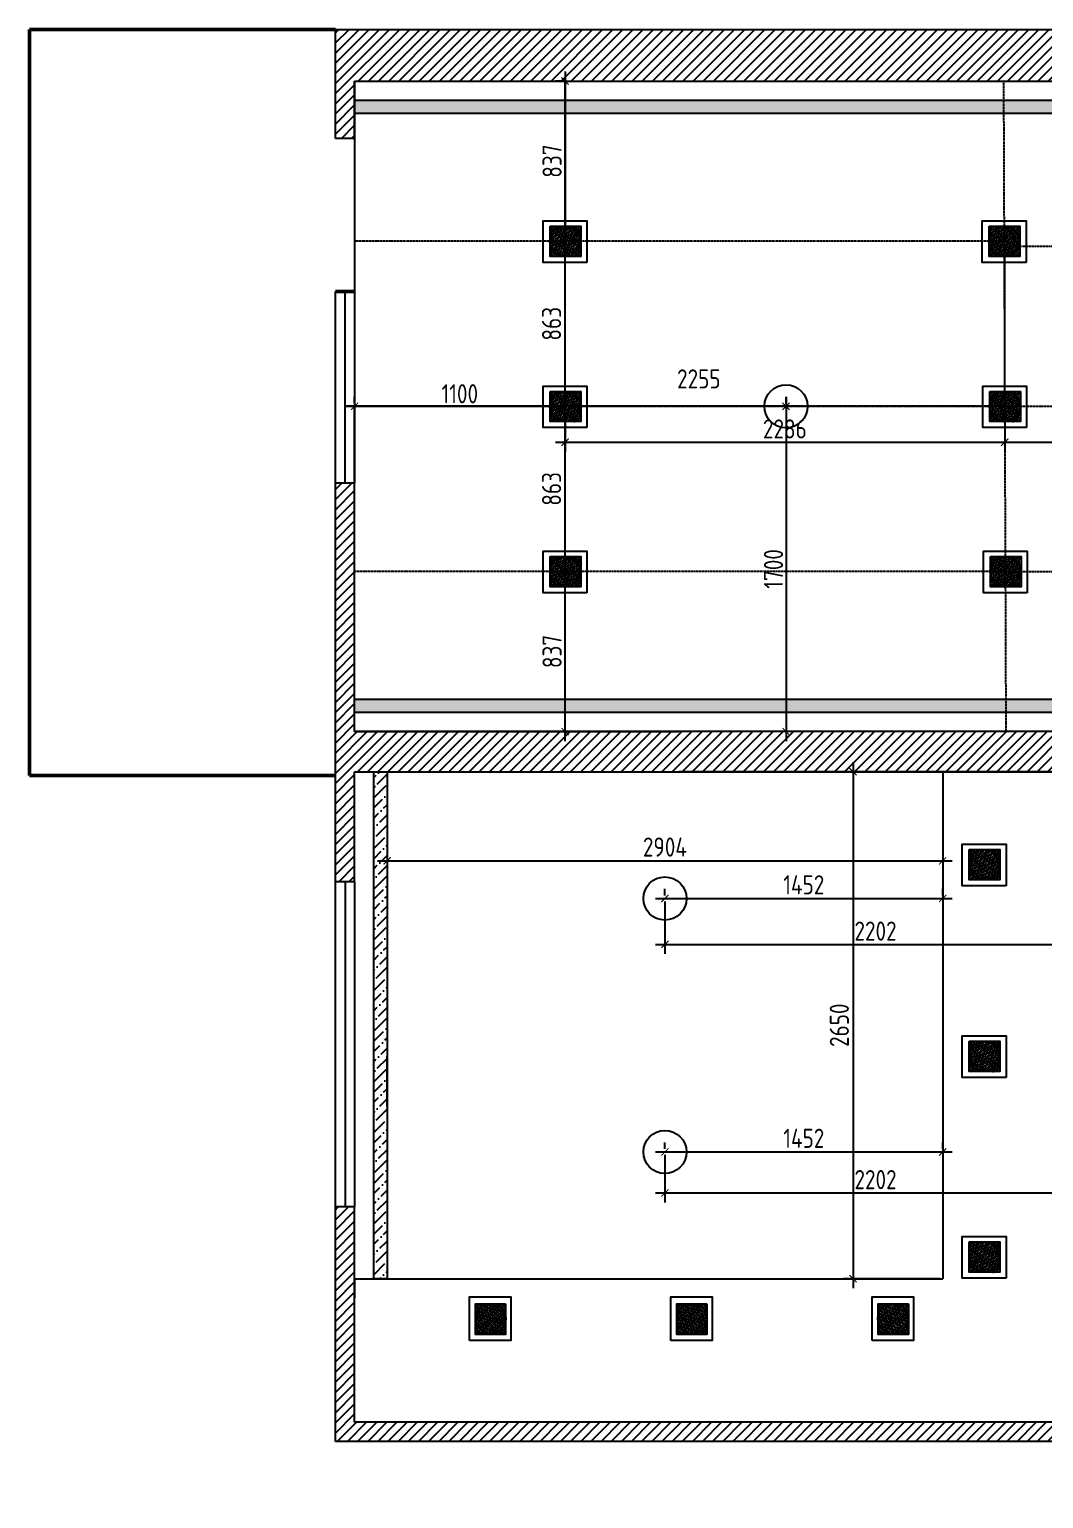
# Model space of a CAD drawing. Header units: millimetres. Extents: x 441 to 644120, y 150 to 66737.
# Drawn here: x 606617 to 611918, y 59058 to 66737 of the extents above; entities that cross this region are included whole.
import ezdxf

# ---------------------------------------------------------------- set-up
doc = ezdxf.new("R2010")
doc.units = ezdxf.units.MM
doc.header["$MEASUREMENT"] = 0
doc.header["$PDMODE"] = 35
doc.linetypes.add('DASHED2', pattern=[9.525, 6.35, -3.175])
for name, color, linetype in [('detail', 253, 'Continuous'), ('hatch', 253, 'Continuous'), ('windows', 170, 'Continuous')]:
    doc.layers.add(name, color=color, linetype=linetype)
doc.layers.add('walls', color=30, linetype='Continuous', lineweight=50)
doc.layers.add('Потолки', color=8, linetype='Continuous', lineweight=5)
doc.styles.add('GOST 2.304', font='CS_Gost2304.shx')
doc.dimstyles.new('SPDS', dxfattribs={"dimscale": 100, "dimtxt": 2.5, "dimasz": 2.5, "dimexe": 1.25, "dimexo": 0.625, "dimtad": 1, "dimdec": 0, "dimrnd": 0.001, "dimtxsty": 'GOST 2.304', "dimblk": 'ARCHTICK', "dimcen": 2.5, "dimdle": 2, "dimadec": 0, "dimazin": 2, "dimtfac": 0.75, "dimtdec": 0, "dimtmove": 1, "dimatfit": 3, "dimfxl": 1, "dimtolj": 1, "dimarcsym": 1})
pattern_1 = [(45, (-560557.96, -50632.244), (19.8873782, 72.9203868), [93.75, -18.75, 0, -18.75])]

# ---------------------------------------------------------------- blocks, each defined once
blk = doc.blocks.new('_ArchTick')
at = {"color": 0, "linetype": 'ByBlock', "const_width": 0.15}
blk.add_lwpolyline([(-0.5, -0.5), (0.5, 0.5)], dxfattribs=at)
blk = doc.blocks.new('*D471')
at = {"layer": 'Defpoints', "color": 0, "transparency": 16777216}
for p in [(587907.4, 48662.2), (587907.4, 48662.2), (590162.5, 48662.2)]:
    blk.add_point(p, dxfattribs=at)
at = {"layer": 'detail', "color": 0, "lineweight": -2, "transparency": 16777216}
for p, q in [((587907.4, 48677.9), (587907.4, 48712.2)), ((590162.5, 48677.9), (590162.5, 48712.2)), ((590212.5, 48662.2), (587857.4, 48662.2))]:
    blk.add_line(p, q, dxfattribs=at)
at = {"layer": 'detail', "color": 0, "lineweight": -2, "transparency": 16777216, "xscale": 37.50000000000001, "yscale": 37.50000000000001, "zscale": 37.50000000000001, "rotation": 180}
blk.add_blockref('_ArchTick', (587907.4, 48662.2), dxfattribs=at)
at = {"layer": 'detail', "color": 0, "lineweight": -2, "transparency": 16777216, "xscale": 37.50000000000001, "yscale": 37.50000000000001, "zscale": 37.50000000000001}
blk.add_blockref('_ArchTick', (590162.5, 48662.2), dxfattribs=at)
at = {"layer": 'detail', "color": 0, "transparency": 16777216, "insert": (589706.6, 48805.4), "char_height": 100, "attachment_point": 5, "style": 'GOST 2.304'}
blk.add_mtext('\\A1;2255', dxfattribs=at)
blk = doc.blocks.new('*D473')
at = {"layer": 'Defpoints', "color": 0, "transparency": 16777216}
for p in [(590162.5, 48662.2), (590162.5, 46962.2), (590166.4, 46962.2)]:
    blk.add_point(p, dxfattribs=at)
at = {"layer": 'detail', "color": 0, "lineweight": -2, "transparency": 16777216}
for p, q in [((590162.5, 48712.2), (590162.5, 46912.2)), ((590146.9, 48662.2), (590112.5, 48662.2)), ((590150.8, 46962.2), (590112.5, 46962.2))]:
    blk.add_line(p, q, dxfattribs=at)
at = {"layer": 'detail', "color": 0, "lineweight": -2, "transparency": 16777216, "xscale": 37.50000000000001, "yscale": 37.50000000000001, "zscale": 37.50000000000001}
for p, rotation in [((590162.5, 48662.2), 90), ((590162.5, 46962.2), 270)]:
    blk.add_blockref('_ArchTick', p, dxfattribs=dict(at, rotation=rotation))
at = {"layer": 'detail', "color": 0, "transparency": 16777216, "insert": (590096.9, 47812.2), "char_height": 100, "attachment_point": 5, "rotation": 90, "style": 'GOST 2.304'}
blk.add_mtext('\\A1;1700', dxfattribs=at)
blk = doc.blocks.new('*D474')
at = {"layer": 'Defpoints', "color": 0, "transparency": 16777216}
for p in [(587907.4, 48662.2), (589007.5, 48662.2), (589007.5, 48661.9)]:
    blk.add_point(p, dxfattribs=at)
at = {"layer": 'detail', "color": 0, "lineweight": -2, "transparency": 16777216}
for p, q in [((587907.4, 48677.9), (587907.4, 48712.2)), ((589007.5, 48677.5), (589007.5, 48712.2)), ((587857.4, 48662.2), (589057.5, 48662.2))]:
    blk.add_line(p, q, dxfattribs=at)
at = {"layer": 'detail', "color": 0, "lineweight": -2, "transparency": 16777216, "xscale": 37.50000000000001, "yscale": 37.50000000000001, "zscale": 37.50000000000001, "rotation": 180}
blk.add_blockref('_ArchTick', (587907.4, 48662.2), dxfattribs=at)
at = {"layer": 'detail', "color": 0, "lineweight": -2, "transparency": 16777216, "xscale": 37.50000000000001, "yscale": 37.50000000000001, "zscale": 37.50000000000001}
blk.add_blockref('_ArchTick', (589007.5, 48662.2), dxfattribs=at)
at = {"layer": 'detail', "color": 0, "transparency": 16777216, "insert": (588457.4, 48727.9), "char_height": 100, "attachment_point": 5, "style": 'GOST 2.304'}
blk.add_mtext('\\A1;1100', dxfattribs=at)
blk = doc.blocks.new('*D476')
at = {"layer": 'Defpoints', "color": 0, "transparency": 16777216}
for p in [(591305.5, 48662.2), (593591.5, 48661.9), (593591.4, 48474.4)]:
    blk.add_point(p, dxfattribs=at)
at = {"layer": 'detail', "color": 0, "lineweight": -2, "transparency": 16777216}
for p, q in [((591305.5, 48646.6), (591305.5, 48424.7)), ((593591.5, 48646.3), (593591.4, 48424.4)), ((591255.5, 48474.8), (593641.4, 48474.4))]:
    blk.add_line(p, q, dxfattribs=at)
at = {"layer": 'detail', "color": 0, "lineweight": -2, "transparency": 16777216, "xscale": 37.50000000000001, "yscale": 37.50000000000001, "zscale": 37.50000000000001}
for p, rotation in [((591305.5, 48474.7), 179.9913743985335), ((593591.4, 48474.4), 359.9913743985336)]:
    blk.add_blockref('_ArchTick', p, dxfattribs=dict(at, rotation=rotation))
at = {"layer": 'detail', "color": 0, "transparency": 16777216, "insert": (592448.5, 48544.1), "char_height": 100, "attachment_point": 5, "rotation": 359.99137, "style": 'GOST 2.304'}
blk.add_mtext('\\A1;2286', dxfattribs=at)
blk = doc.blocks.new('*D477')
at = {"layer": 'Defpoints', "color": 0, "transparency": 16777216}
for p in [(589007.5, 48661.9), (591305.5, 48662.2), (591305.5, 48474.4)]:
    blk.add_point(p, dxfattribs=at)
at = {"layer": 'detail', "color": 0, "lineweight": -2, "transparency": 16777216}
for p, q in [((589007.5, 48646.3), (589007.5, 48424.4)), ((591305.5, 48646.6), (591305.5, 48424.4)), ((588957.5, 48474.4), (591355.5, 48474.4))]:
    blk.add_line(p, q, dxfattribs=at)
at = {"layer": 'detail', "color": 0, "lineweight": -2, "transparency": 16777216, "xscale": 37.50000000000001, "yscale": 37.50000000000001, "zscale": 37.50000000000001, "rotation": 180}
blk.add_blockref('_ArchTick', (589007.5, 48474.4), dxfattribs=at)
at = {"layer": 'detail', "color": 0, "lineweight": -2, "transparency": 16777216, "xscale": 37.50000000000001, "yscale": 37.50000000000001, "zscale": 37.50000000000001}
blk.add_blockref('_ArchTick', (591305.5, 48474.4), dxfattribs=at)
at = {"layer": 'detail', "color": 0, "transparency": 16777216, "insert": (590156.5, 48543.9), "char_height": 100, "attachment_point": 5, "style": 'GOST 2.304'}
blk.add_mtext('\\A1;2286', dxfattribs=at)
blk = doc.blocks.new('*D527')
at = {"layer": 'Defpoints', "color": 0, "transparency": 16777216}
for p in [(589007.4, 47798.9), (589007.4, 47798.9), (589007.4, 46962.2)]:
    blk.add_point(p, dxfattribs=at)
at = {"layer": 'detail', "color": 0, "lineweight": -2, "transparency": 16777216}
for p, q in [((589007.4, 46912.2), (589007.4, 47848.9)), ((588991.8, 47798.9), (588957.4, 47798.9)), ((588991.8, 46962.2), (588957.4, 46962.2))]:
    blk.add_line(p, q, dxfattribs=at)
at = {"layer": 'detail', "color": 0, "lineweight": -2, "transparency": 16777216, "xscale": 37.50000000000001, "yscale": 37.50000000000001, "zscale": 37.50000000000001}
for p, rotation in [((589007.4, 47798.9), 90), ((589007.4, 46962.2), 270)]:
    blk.add_blockref('_ArchTick', p, dxfattribs=dict(at, rotation=rotation))
at = {"layer": 'detail', "color": 0, "transparency": 16777216, "insert": (588939.7, 47380.6), "char_height": 100, "attachment_point": 5, "rotation": 90, "style": 'GOST 2.304'}
blk.add_mtext('\\A1;837', dxfattribs=at)
blk = doc.blocks.new('*D528')
at = {"layer": 'Defpoints', "color": 0, "transparency": 16777216}
for p in [(589007.4, 48662.2), (589007.4, 48662.2), (589007.5, 47798.6)]:
    blk.add_point(p, dxfattribs=at)
at = {"layer": 'detail', "color": 0, "lineweight": -2, "transparency": 16777216}
for p, q in [((589007.4, 47748.6), (589007.4, 48712.2)), ((588991.8, 48662.2), (588957.4, 48662.2)), ((588991.8, 47798.6), (588957.4, 47798.6))]:
    blk.add_line(p, q, dxfattribs=at)
at = {"layer": 'detail', "color": 0, "lineweight": -2, "transparency": 16777216, "xscale": 37.50000000000001, "yscale": 37.50000000000001, "zscale": 37.50000000000001}
for p, rotation in [((589007.4, 48662.2), 90), ((589007.4, 47798.6), 270)]:
    blk.add_blockref('_ArchTick', p, dxfattribs=dict(at, rotation=rotation))
at = {"layer": 'detail', "color": 0, "transparency": 16777216, "insert": (588936.8, 48230.4), "char_height": 100, "attachment_point": 5, "rotation": 90, "style": 'GOST 2.304'}
blk.add_mtext('\\A1;863', dxfattribs=at)
blk = doc.blocks.new('*D529')
at = {"layer": 'Defpoints', "color": 0, "transparency": 16777216}
for p in [(589007.4, 49525.2), (589007.5, 49525.2), (589007.5, 48661.9)]:
    blk.add_point(p, dxfattribs=at)
at = {"layer": 'detail', "color": 0, "lineweight": -2, "transparency": 16777216}
for p, q in [((589007.4, 48611.9), (589007.4, 49575.2)), ((588991.8, 49525.2), (588957.4, 49525.2)), ((588991.8, 48661.9), (588957.4, 48661.9))]:
    blk.add_line(p, q, dxfattribs=at)
at = {"layer": 'detail', "color": 0, "lineweight": -2, "transparency": 16777216, "xscale": 37.50000000000001, "yscale": 37.50000000000001, "zscale": 37.50000000000001}
for p, rotation in [((589007.4, 49525.2), 90), ((589007.4, 48661.9), 270)]:
    blk.add_blockref('_ArchTick', p, dxfattribs=dict(at, rotation=rotation))
at = {"layer": 'detail', "color": 0, "transparency": 16777216, "insert": (588936.8, 49093.6), "char_height": 100, "attachment_point": 5, "rotation": 90, "style": 'GOST 2.304'}
blk.add_mtext('\\A1;863', dxfattribs=at)
blk = doc.blocks.new('*D541')
at = {"layer": 'Defpoints', "color": 0, "transparency": 16777216}
for p in [(589007.4, 50362.2), (589007.4, 49525.2), (589007.4, 49525.2)]:
    blk.add_point(p, dxfattribs=at)
at = {"layer": 'detail', "color": 0, "lineweight": -2, "transparency": 16777216}
for p, q in [((589007.4, 50412.2), (589007.4, 49475.2)), ((588991.8, 50362.2), (588957.4, 50362.2)), ((588991.8, 49525.2), (588957.4, 49525.2))]:
    blk.add_line(p, q, dxfattribs=at)
at = {"layer": 'detail', "color": 0, "lineweight": -2, "transparency": 16777216, "xscale": 37.50000000000001, "yscale": 37.50000000000001, "zscale": 37.50000000000001}
for p, rotation in [((589007.4, 50362.2), 90), ((589007.4, 49525.2), 270)]:
    blk.add_blockref('_ArchTick', p, dxfattribs=dict(at, rotation=rotation))
at = {"layer": 'detail', "color": 0, "transparency": 16777216, "insert": (588939.7, 49943.7), "char_height": 100, "attachment_point": 5, "rotation": 90, "style": 'GOST 2.304'}
blk.add_mtext('\\A1;837', dxfattribs=at)
blk = doc.blocks.new('gfd')
at = {"layer": 'hatch', "ltscale": 25}
h = blk.add_hatch(dxfattribs=at)
h.set_pattern_fill('ANSI31', color=256, scale=300)
h.set_pattern_definition([(45, (-262015.515, 6406.823), (-26.5165043, 26.5165043), [])])
h.paths.add_polyline_path([(8684, -3880), (8684, -3670), (1700, -3670), (1700, -2370), (1600, -2370), (1600, -4455), (1700, -4455), (1700, -3880), (6384, -3880)])
h.paths.add_polyline_path([(8684, -270), (11059, -270), (11059, -2550), (11159, -2550), (11159, -1530), (11579, -1530), (11579, -270), (16159, -270), (16159, -1120), (16259, -1120), (16259, 0), (1600, 0), (1600, -570), (1700, -570), (1700, -270), (8484, -270), (8484, -2460), (8684, -2460), (8684, -2170), (9574, -2170), (9574, -2070), (8684, -2070)])
h.paths.add_polyline_path([(11159, -270), (11479, -270), (11479, -1428), (11159, -1428)], flags=16)
h.paths.add_polyline_path([(11059, -2170), (11059, -2070), (10544, -2070), (10544, -2170)], flags=17)
h.paths.add_polyline_path([(11159, -3670), (11159, -3470), (11059, -3470), (11059, -3670), (10669, -3670), (10669, -6260), (10069, -6260), (10069, -6460), (10669, -6460), (10669, -7380), (10669, -7679.2), (10768.4, -7416.8), (10869, -7559.3), (10869, -7380), (10869, -3770), (16259, -3770), (16259, -2820), (16159, -2820), (16159, -3670)])
h.paths.add_polyline_path([(8484, -7280), (6384, -7280), (6384, -5950), (5624, -5950), (5624, -4950), (7847.9, -4950), (7918.5, -5020.5), (7989.2, -4949.8), (7889.4, -4850), (5624, -4850), (5524, -4850), (5524, -5950), (5524, -7280), (1700, -7280), (1700, -6155), (1600, -6155), (1600, -7380), (6384, -7380), (8684, -7380), (8684, -5680), (8684, -5644.6), (8484.2, -5444.8), (8413.5, -5515.5), (8484, -5586.1), (8484, -5680)])
h.paths.add_polyline_path([(6284, -6050), (6284, -7280), (5624, -7280), (5624, -6050)], flags=16)
h.paths.add_polyline_path([(8869, -6260), (8684, -6260), (8684, -6460), (8869, -6460)])
h = blk.add_hatch(dxfattribs=at)
h.set_pattern_fill('ANSI36', color=256, scale=300)
h.set_pattern_definition(pattern_1)
h.paths.add_polyline_path([(8484, -440), (8484, -370), (1700, -370), (1700, -440)])
h = blk.add_hatch(dxfattribs=at)
h.set_pattern_fill('ANSI36', color=256, scale=300)
h.set_pattern_definition(pattern_1)
h.paths.add_polyline_path([(8484, -3570), (8484, -3500), (1700, -3500), (1700, -3570)])
h = blk.add_hatch(dxfattribs=at)
h.set_pattern_fill('ANSI36', color=256, scale=300)
h.set_pattern_definition(pattern_1)
h.paths.add_polyline_path([(1800, -6530), (1870, -6530), (1870, -3880), (1800, -3880)])
at = {"color": 0, "ltscale": 0.7}
for p, q in [((1600, -570), (1600, 0)), ((1600, 0), (16259, 0)), ((1700, -270), (8484, -270)), ((1700, -570), (1700, -270)), ((1700, -570), (1600, -570)), ((1600, -4455), (1600, -2370)), ((1600, -2370), (1700, -2370)), ((1700, -3670), (1700, -2370)), ((8684, -3670), (1700, -3670)), ((1700, -3880), (6384, -3880)), ((1700, -4455), (1700, -3880)), ((1700, -4455), (1600, -4455)), ((1600, -7380), (1600, -6155)), ((1700, -6155), (1600, -6155)), ((1700, -7280), (1700, -6155)), ((5524, -7280), (1700, -7280)), ((6384, -7380), (1600, -7380))]:
    blk.add_line(p, q, dxfattribs=at)
at = {"layer": 'detail', "ltscale": 25}
for p, q in [((5524, -3880), (4774, -3880)), ((4774, -3880), (4774, -6530)), ((1700, -7280), (1700, -6530)), ((1700, -6530), (4774, -6530))]:
    blk.add_line(p, q, dxfattribs=at)
at = {"layer": 'hatch', "ltscale": 25}
for p, q in [((1700, -370), (1700, -440)), ((8484, -440), (1700, -440)), ((1700, -3570), (1700, -3500)), ((1700, -3500), (8484, -3500)), ((1700, -3670), (1700, -3570)), ((1800, -3880), (1870, -3880)), ((1870, -3880), (1870, -6530))]:
    blk.add_line(p, q, dxfattribs=at)
for points in [[(1700, -370), (8484, -370), (8484, -440), (1700, -440)], [(1700, -3500), (8484, -3500), (8484, -3570), (1700, -3570)], [(1800, -3880), (1870, -3880), (1870, -6530), (1800, -6530)]]:
    blk.add_lwpolyline(points, close=True, dxfattribs=at)
at = {"layer": 'walls', "color": 0}
for p, q in [((1600, 0), (0, 0)), ((0, 0), (0, -3900)), ((0, -3900), (1600, -3900))]:
    blk.add_line(p, q, dxfattribs=at)
at = {"layer": 'walls', "color": 0, "ltscale": 0.3}
blk.add_line((1600, -1370), (1700, -1370), dxfattribs=at)
at = {"layer": 'windows', "color": 0, "ltscale": 0.3}
for p, q in [((1600, -2370), (1600, -1370)), ((1650, -2370), (1650, -1370)), ((1700, -1370), (1700, -2370)), ((1600, -6155), (1600, -4455)), ((1650, -4455), (1650, -6155)), ((1700, -4455), (1700, -6155))]:
    blk.add_line(p, q, dxfattribs=at)
at = {"layer": 'Потолки', "ltscale": 25}
for p, q in [((1700, -270), (1700, -370)), ((1700, -370), (8484, -370)), ((8484, -3570), (1700, -3570)), ((1700, -3880), (1800, -3880))]:
    blk.add_line(p, q, dxfattribs=at)
blk = doc.blocks.new('*D595')
at = {"layer": 'Defpoints', "color": 0, "transparency": 16777216}
for p in [(588077.4, 46752.2), (590981.4, 46752.2), (590981.4, 46286.2)]:
    blk.add_point(p, dxfattribs=at)
at = {"layer": 'detail', "color": 0, "lineweight": -2, "transparency": 16777216}
for p, q in [((588077.4, 46736.6), (588077.4, 46236.2)), ((590981.4, 46736.6), (590981.4, 46236.2)), ((588027.4, 46286.2), (591031.4, 46286.2))]:
    blk.add_line(p, q, dxfattribs=at)
at = {"layer": 'detail', "color": 0, "lineweight": -2, "transparency": 16777216, "xscale": 37.50000000000001, "yscale": 37.50000000000001, "zscale": 37.50000000000001, "rotation": 180}
blk.add_blockref('_ArchTick', (588077.4, 46286.2), dxfattribs=at)
at = {"layer": 'detail', "color": 0, "lineweight": -2, "transparency": 16777216, "xscale": 37.50000000000001, "yscale": 37.50000000000001, "zscale": 37.50000000000001}
blk.add_blockref('_ArchTick', (590981.4, 46286.2), dxfattribs=at)
at = {"layer": 'detail', "color": 0, "transparency": 16777216, "insert": (589529.4, 46358.6), "char_height": 100, "attachment_point": 5, "style": 'GOST 2.304'}
blk.add_mtext('\\A1;2904', dxfattribs=at)
blk = doc.blocks.new('*D596')
at = {"layer": 'Defpoints', "color": 0, "transparency": 16777216}
for p in [(590981.4, 46752.2), (590512.7, 44102.2), (590981.4, 44102.2)]:
    blk.add_point(p, dxfattribs=at)
at = {"layer": 'detail', "color": 0, "lineweight": -2, "transparency": 16777216}
for p, q in [((590512.7, 46802.2), (590512.7, 44052.2)), ((590965.8, 46752.2), (590462.7, 46752.2)), ((590965.8, 44102.2), (590462.7, 44102.2))]:
    blk.add_line(p, q, dxfattribs=at)
at = {"layer": 'detail', "color": 0, "lineweight": -2, "transparency": 16777216, "xscale": 37.50000000000001, "yscale": 37.50000000000001, "zscale": 37.50000000000001}
for p, rotation in [((590512.7, 46752.2), 90), ((590512.7, 44102.2), 270)]:
    blk.add_blockref('_ArchTick', p, dxfattribs=dict(at, rotation=rotation))
at = {"layer": 'detail', "color": 0, "transparency": 16777216, "insert": (590441.1, 45427.2), "char_height": 100, "attachment_point": 5, "rotation": 90, "style": 'GOST 2.304'}
blk.add_mtext('\\A1;2650', dxfattribs=at)
blk = doc.blocks.new('*D597')
at = {"layer": 'Defpoints', "color": 0, "transparency": 16777216}
for p in [(589529.4, 46089.7), (590981.4, 46089.7), (590981.4, 46089.7)]:
    blk.add_point(p, dxfattribs=at)
at = {"layer": 'detail', "color": 0, "lineweight": -2, "transparency": 16777216}
for p, q in [((589479.4, 46089.7), (591031.4, 46089.7)), ((589529.4, 46105.4), (589529.4, 46139.7)), ((590981.4, 46105.4), (590981.4, 46139.7))]:
    blk.add_line(p, q, dxfattribs=at)
at = {"layer": 'detail', "color": 0, "lineweight": -2, "transparency": 16777216, "xscale": 37.50000000000001, "yscale": 37.50000000000001, "zscale": 37.50000000000001, "rotation": 180}
blk.add_blockref('_ArchTick', (589529.4, 46089.7), dxfattribs=at)
at = {"layer": 'detail', "color": 0, "lineweight": -2, "transparency": 16777216, "xscale": 37.50000000000001, "yscale": 37.50000000000001, "zscale": 37.50000000000001}
blk.add_blockref('_ArchTick', (590981.4, 46089.7), dxfattribs=at)
at = {"layer": 'detail', "color": 0, "transparency": 16777216, "insert": (590255.4, 46161.3), "char_height": 100, "attachment_point": 5, "style": 'GOST 2.304'}
blk.add_mtext('\\A1;1452', dxfattribs=at)
blk = doc.blocks.new('*D598')
at = {"layer": 'Defpoints', "color": 0, "transparency": 16777216}
for p in [(589529.4, 46089.7), (591731.4, 46089.7), (591731.4, 45849.9)]:
    blk.add_point(p, dxfattribs=at)
at = {"layer": 'detail', "color": 0, "lineweight": -2, "transparency": 16777216}
for p, q in [((589529.4, 46074.1), (589529.4, 45799.9)), ((591731.4, 46074.1), (591731.4, 45799.9)), ((589479.4, 45849.9), (591781.4, 45849.9))]:
    blk.add_line(p, q, dxfattribs=at)
at = {"layer": 'detail', "color": 0, "lineweight": -2, "transparency": 16777216, "xscale": 37.50000000000001, "yscale": 37.50000000000001, "zscale": 37.50000000000001, "rotation": 180}
blk.add_blockref('_ArchTick', (589529.4, 45849.9), dxfattribs=at)
at = {"layer": 'detail', "color": 0, "lineweight": -2, "transparency": 16777216, "xscale": 37.50000000000001, "yscale": 37.50000000000001, "zscale": 37.50000000000001}
blk.add_blockref('_ArchTick', (591731.4, 45849.9), dxfattribs=at)
at = {"layer": 'detail', "color": 0, "transparency": 16777216, "insert": (590630.4, 45919.4), "char_height": 100, "attachment_point": 5, "style": 'GOST 2.304'}
blk.add_mtext('\\A1;2202', dxfattribs=at)
blk = doc.blocks.new('*D599')
at = {"layer": 'Defpoints', "color": 0, "transparency": 16777216}
for p in [(589529.4, 44764.7), (591731.4, 44764.7), (591731.4, 44550.8)]:
    blk.add_point(p, dxfattribs=at)
at = {"layer": 'detail', "color": 0, "lineweight": -2, "transparency": 16777216}
for p, q in [((589529.4, 44749.1), (589529.4, 44500.8)), ((591731.4, 44749.1), (591731.4, 44500.8)), ((589479.4, 44550.8), (591781.4, 44550.8))]:
    blk.add_line(p, q, dxfattribs=at)
at = {"layer": 'detail', "color": 0, "lineweight": -2, "transparency": 16777216, "xscale": 37.50000000000001, "yscale": 37.50000000000001, "zscale": 37.50000000000001, "rotation": 180}
blk.add_blockref('_ArchTick', (589529.4, 44550.8), dxfattribs=at)
at = {"layer": 'detail', "color": 0, "lineweight": -2, "transparency": 16777216, "xscale": 37.50000000000001, "yscale": 37.50000000000001, "zscale": 37.50000000000001}
blk.add_blockref('_ArchTick', (591731.4, 44550.8), dxfattribs=at)
at = {"layer": 'detail', "color": 0, "transparency": 16777216, "insert": (590630.4, 44620.3), "char_height": 100, "attachment_point": 5, "style": 'GOST 2.304'}
blk.add_mtext('\\A1;2202', dxfattribs=at)
blk = doc.blocks.new('*D600')
at = {"layer": 'Defpoints', "color": 0, "transparency": 16777216}
for p in [(589529.4, 44764.7), (590981.4, 44764.7), (590981.4, 44764.7)]:
    blk.add_point(p, dxfattribs=at)
at = {"layer": 'detail', "color": 0, "lineweight": -2, "transparency": 16777216}
for p, q in [((589529.4, 44780.4), (589529.4, 44814.7)), ((590981.4, 44780.4), (590981.4, 44814.7)), ((589479.4, 44764.7), (591031.4, 44764.7))]:
    blk.add_line(p, q, dxfattribs=at)
at = {"layer": 'detail', "color": 0, "lineweight": -2, "transparency": 16777216, "xscale": 37.50000000000001, "yscale": 37.50000000000001, "zscale": 37.50000000000001, "rotation": 180}
blk.add_blockref('_ArchTick', (589529.4, 44764.7), dxfattribs=at)
at = {"layer": 'detail', "color": 0, "lineweight": -2, "transparency": 16777216, "xscale": 37.50000000000001, "yscale": 37.50000000000001, "zscale": 37.50000000000001}
blk.add_blockref('_ArchTick', (590981.4, 44764.7), dxfattribs=at)
at = {"layer": 'detail', "color": 0, "transparency": 16777216, "insert": (590255.4, 44836.3), "char_height": 100, "attachment_point": 5, "style": 'GOST 2.304'}
blk.add_mtext('\\A1;1452', dxfattribs=at)
blk = doc.blocks.new('ere')
at = {"ltscale": 25}
h = blk.add_hatch(dxfattribs=at)
h.set_pattern_fill('ANSI36', color=256, scale=70)
h.set_pattern_definition([(45, (-588885.862, -47442.673), (4.64038825, 17.01475692), [21.875, -4.375, 0, -4.375])])
h.paths.add_polyline_path([(2721.9, -1186.9), (2882.8, -1186.9), (2882.8, -1028.6), (2721.9, -1028.6)])
h = blk.add_hatch(dxfattribs=at)
h.set_pattern_fill('ANSI36', color=256, scale=70)
h.set_pattern_definition([(45, (-586593.135, -47441.957), (4.64038825, 17.01475692), [21.875, -4.375, 0, -4.375])])
h.paths.add_polyline_path([(5014.7, -1186.2), (5175.5, -1186.2), (5175.5, -1027.8), (5014.7, -1027.8)])
h = blk.add_hatch(dxfattribs=at)
h.set_pattern_fill('ANSI36', color=256, scale=70)
h.set_pattern_definition([(45, (-588885.862, -48306.017), (4.64038825, 17.01475692), [21.875, -4.375, 0, -4.375])])
h.paths.add_polyline_path([(2721.9, -2050.2), (2882.8, -2050.2), (2882.8, -1891.9), (2721.9, -1891.9)])
h = blk.add_hatch(dxfattribs=at)
h.set_pattern_fill('ANSI36', color=256, scale=70)
h.set_pattern_definition([(45, (-586590.152, -48305.301), (4.64038825, 17.01475692), [21.875, -4.375, 0, -4.375])])
h.paths.add_polyline_path([(5017.6, -2049.5), (5178.5, -2049.5), (5178.5, -1891.2), (5017.6, -1891.2)])
h = blk.add_hatch(dxfattribs=at)
h.set_pattern_fill('ANSI36', color=256, scale=70)
h.set_pattern_definition([(45, (-588885.862, -49169.364), (4.64038825, 17.01475692), [21.875, -4.375, 0, -4.375])])
h.paths.add_polyline_path([(2721.9, -2913.6), (2882.8, -2913.6), (2882.8, -2755.3), (2721.9, -2755.3)])
h = blk.add_hatch(dxfattribs=at)
h.set_pattern_fill('ANSI36', color=256, scale=70)
h.set_pattern_definition([(45, (-586587.0755, -49168.303), (4.64038825, 17.01475692), [21.875, -4.375, 0, -4.375])])
h.paths.add_polyline_path([(5020.7, -2912.5), (5181.6, -2912.5), (5181.6, -2754.2), (5020.7, -2754.2)])
h = blk.add_hatch(dxfattribs=at)
h.set_pattern_fill('ANSI36', color=256, scale=70)
h.set_pattern_definition([(45, (-586695.283, -50700.673), (4.64038825, 17.01475692), [21.875, -4.375, 0, -4.375])])
h.paths.add_polyline_path([(4912.5, -4444.9), (5073.4, -4444.9), (5073.4, -4286.6), (4912.5, -4286.6)])
h = blk.add_hatch(dxfattribs=at)
h.set_pattern_fill('ANSI36', color=256, scale=70)
h.set_pattern_definition([(45, (-586695.283, -51702.673), (4.64038825, 17.01475692), [21.875, -4.375, 0, -4.375])])
h.paths.add_polyline_path([(4912.5, -5446.9), (5073.4, -5446.9), (5073.4, -5288.6), (4912.5, -5288.6)])
h = blk.add_hatch(dxfattribs=at)
h.set_pattern_fill('ANSI36', color=256, scale=70)
h.set_pattern_definition([(45, (-586695.283, -52751.471), (4.64038825, 17.01475692), [21.875, -4.375, 0, -4.375])])
h.paths.add_polyline_path([(4912.5, -6495.7), (5073.4, -6495.7), (5073.4, -6337.4), (4912.5, -6337.4)])
h = blk.add_hatch(dxfattribs=at)
h.set_pattern_fill('ANSI36', color=256, scale=70, angle=-90)
h.set_pattern_definition([(315, (-43924.651, 584947.406), (17.01475692, -4.64038825), [21.875, -4.375, 0, -4.375])])
h.paths.add_polyline_path([(2331.2, -6660.4), (2331.2, -6821.2), (2489.5, -6821.2), (2489.5, -6660.4)])
h = blk.add_hatch(dxfattribs=at)
h.set_pattern_fill('ANSI36', color=256, scale=70, angle=-90)
h.set_pattern_definition([(315, (-42872.2185, 584947.3585), (17.01475692, -4.64038825), [21.875, -4.375, 0, -4.375])])
h.paths.add_polyline_path([(3383.6, -6660.4), (3383.6, -6821.3), (3541.9, -6821.3), (3541.9, -6660.4)])
h = blk.add_hatch(dxfattribs=at)
h.set_pattern_fill('ANSI36', color=256, scale=70, angle=-90)
h.set_pattern_definition([(315, (-41821.363, 584947.3585), (17.01475692, -4.64038825), [21.875, -4.375, 0, -4.375])])
h.paths.add_polyline_path([(4434.4, -6660.4), (4434.4, -6821.3), (4592.7, -6821.3), (4592.7, -6660.4)])
for points in [[(2914.6, -1218.2), (2685.5, -1218.2), (2685.5, -1001.2), (2914.6, -1001.2)], [(2721.9, -1028.6), (2882.8, -1028.6), (2882.8, -1186.9), (2721.9, -1186.9)], [(5209.7, -1218.2), (4980.6, -1218.2), (4980.6, -1001.2), (5209.7, -1001.2)], [(5017, -1028.6), (5177.9, -1028.6), (5177.9, -1186.9), (5017, -1186.9)], [(2914.6, -2081.6), (2685.5, -2081.6), (2685.5, -1864.6), (2914.6, -1864.6)], [(2721.9, -1891.9), (2882.8, -1891.9), (2882.8, -2050.2), (2721.9, -2050.2)], [(5212.7, -2081.6), (4983.5, -2081.6), (4983.5, -1864.6), (5212.7, -1864.6)], [(5020, -1891.9), (5180.8, -1891.9), (5180.8, -2050.2), (5020, -2050.2)], [(2914.6, -2944.9), (2685.5, -2944.9), (2685.5, -2727.9), (2914.6, -2727.9)], [(2721.9, -2755.3), (2882.8, -2755.3), (2882.8, -2913.6), (2721.9, -2913.6)], [(5215.8, -2944.6), (4986.6, -2944.6), (4986.6, -2727.6), (5215.8, -2727.6)], [(5023.1, -2754.9), (5183.9, -2754.9), (5183.9, -2913.2), (5023.1, -2913.2)], [(5105.2, -4476.2), (4876.1, -4476.2), (4876.1, -4259.2), (5105.2, -4259.2)], [(4912.5, -4286.6), (5073.4, -4286.6), (5073.4, -4444.9), (4912.5, -4444.9)], [(5105.2, -5478.2), (4876.1, -5478.2), (4876.1, -5261.2), (5105.2, -5261.2)], [(4912.5, -5288.6), (5073.4, -5288.6), (5073.4, -5446.9), (4912.5, -5446.9)], [(5105.2, -6527), (4876.1, -6527), (4876.1, -6310), (5105.2, -6310)], [(4912.5, -6337.4), (5073.4, -6337.4), (5073.4, -6495.7), (4912.5, -6495.7)], [(2299.8, -6853.1), (2299.8, -6623.9), (2516.8, -6623.9), (2516.8, -6853.1)], [(2489.5, -6660.4), (2489.5, -6821.2), (2331.2, -6821.2), (2331.2, -6660.4)], [(3352.4, -6853.1), (3352.4, -6624), (3569.3, -6624), (3569.3, -6853.1)], [(3542, -6660.4), (3542, -6821.3), (3383.7, -6821.3), (3383.7, -6660.4)], [(3542, -6660.4), (3542, -6821.2), (3383.7, -6821.2), (3383.7, -6660.4)], [(4405, -6853.1), (4405, -6624), (4621.9, -6624), (4621.9, -6853.1)], [(4594.6, -6660.4), (4594.6, -6821.3), (4436.3, -6821.3), (4436.3, -6660.4)]]:
    blk.add_lwpolyline(points, close=True, dxfattribs=at)
at = {"lineweight": -2, "ltscale": 20}
for centre, radius in [((2800, -1107), 78.7), ((5095.1, -1107), 78.7), ((2800, -1970.3), 78.7), ((3955.1, -1970), 112.7), ((5098.1, -1970.3), 78.7), ((2800, -2833.7), 78.7), ((5101.2, -2833.3), 78.7), ((4990.6, -4365), 78.7), ((3322, -4542.5), 112.7), ((4990.6, -5367), 78.7), ((3322, -5867.5), 112.7), ((4990.6, -6417), 78.7), ((2411, -6738.5), 78.7), ((3463.2, -6738.6), 78.7), ((4513.2, -6738.6), 78.7)]:
    blk.add_circle(centre, radius, dxfattribs=at)
at = {"layer": 'detail', "ltscale": 25}
for p, q in [((1700, -270), (5092, -270)), ((1700, -270), (1700, -1107)), ((1700, -270), (1700, -1107)), ((2800, -3670), (2800, -270)), ((1700, -570), (1700, -1370)), ((5098.1, -1983.3), (5098.1, -1133.3)), ((1700, -3670), (1700, -1970)), ((1700, -3670), (1700, -1970)), ((1700, -3670), (3393, -3670)), ((1700, -3670), (2800, -3670)), ((1870, -3880), (2634, -3880)), ((1870, -3880), (1870, -4346)), ((1870, -3880), (1870, -4580)), ((1870, -3880), (3322, -3880)), ((4924, -3880), (3397, -3880)), ((3778.5, -3880), (3603.5, -3880)), ((4160.5, -3880), (3778.5, -3880)), ((4924, -3880), (4160, -3880)), ((4924, -3880), (4542, -3880)), ((4774, -3880), (4774, -5205)), ((4774, -3880), (4774, -4542.5)), ((5524, -3880), (4874, -3880)), ((1870, -4580), (1870, -4930)), ((4774, -5205), (4774, -5867.5)), ((1870, -5280), (1870, -5980)), ((1870, -5630), (1870, -5367)), ((1700, -6530), (1700, -6630)), ((4513.6, -6738.5), (4493.6, -6738.5))]:
    blk.add_line(p, q, dxfattribs=at)
at = {"layer": 'detail', "linetype": 'DASHED2', "ltscale": 0.15}
for p, q in [((5092, -270), (5104.1, -3670.7)), ((5098.1, -1107), (1700, -1107)), ((5098.1, -1133.3), (8484, -1133.3)), ((1700, -1970), (8484, -1970)), ((5098.1, -1970), (3955.1, -1970)), ((5101.1, -2833.3), (1700, -2833.3)), ((5098.1, -2833.3), (8484, -2833.3))]:
    blk.add_line(p, q, dxfattribs=at)
blk.add_blockref('gfd', (0, 0))
at = {"layer": 'detail'}
for base, p1, p2, angle, picture, middle in [((2800, -1107), (2800, -270), (2800, -1107), 270, '*D541', (2732.3, -688.5)), ((2800, -1107), (2800, -1970.3), (2800, -1107), 90, '*D529', (2729.4, -1538.7)), ((3955.1, -3670), (3955.1, -1970), (3959, -3670), 270, '*D473', (3889.5, -2820)), ((7384, -2157.8), (5098.1, -1970), (7384, -1970.3), 359.99137, '*D476', (6241.1, -2088.2)), ((2800, -2833.3), (2800, -3670), (2800, -2833.3), 90, '*D527', (2732.3, -3251.7)), ((4305.2, -6530), (4774, -3880), (4774, -6530), 90, '*D596', (4233.7, -5205)), ((5524, -6081.5), (3322, -5867.5), (5524, -5867.5), 180, '*D599', (4423, -6012))]:
    dim = blk.add_linear_dim(base=base, p1=p1, p2=p2, angle=angle, dimstyle='SPDS', override={"dimscale": 25, "dimtxt": 4, "dimasz": 1.5, "dimexe": 2}, dxfattribs=at)
    dim.commit()
    dim.dimension.update_dxf_attribs({"geometry": picture, "text_midpoint": middle, "insert": (-586207.4, -50632.2)})
dim = blk.add_linear_dim(base=(1700, -1970), p1=(3955.1, -1970), p2=(1700, -1970), dimstyle='SPDS', override={"dimscale": 25, "dimtxt": 4, "dimasz": 1.5, "dimexe": 2}, dxfattribs=at)
dim.commit()
dim.dimension.update_dxf_attribs({"geometry": '*D471', "text_midpoint": (3499.2, -1898.4), "dimtype": 128, "insert": (-586207.4, -50632.2)})
for base, p1, p2, picture, middle in [((2800, -1970), (1700, -1970), (2800, -1970.3), '*D474', (2250, -1904.4)), ((4774, -4346), (1870, -3880), (4774, -3880), '*D595', (3322, -4273.6)), ((4774, -4542.5), (3322, -4542.5), (4774, -4542.5), '*D597', (4048, -4470.9)), ((5524, -4782.4), (3322, -4542.5), (5524, -4542.5), '*D598', (4423, -4712.9)), ((4774, -5867.5), (3322, -5867.5), (4774, -5867.5), '*D600', (4048, -5795.9))]:
    dim = blk.add_linear_dim(base=base, p1=p1, p2=p2, dimstyle='SPDS', override={"dimscale": 25, "dimtxt": 4, "dimasz": 1.5, "dimexe": 2}, dxfattribs=at)
    dim.commit()
    dim.dimension.update_dxf_attribs({"geometry": picture, "text_midpoint": middle, "insert": (-586207.4, -50632.2)})
dim = blk.add_linear_dim(base=(2800, -1970), p1=(2800, -2833.7), p2=(2800, -1970), angle=90, text='863', dimstyle='SPDS', override={"dimscale": 25, "dimtxt": 4, "dimasz": 1.5, "dimexe": 2}, dxfattribs=at)
dim.commit()
dim.dimension.update_dxf_attribs({"geometry": '*D528', "text_midpoint": (2729.4, -2401.9), "insert": (-586207.4, -50632.2)})
dim = blk.add_linear_dim(base=(5098.1, -2157.8), p1=(2800, -1970.3), p2=(5098.1, -1970), text='2286', dimstyle='SPDS', override={"dimscale": 25, "dimtxt": 4, "dimasz": 1.5, "dimexe": 2}, dxfattribs=at)
dim.commit()
dim.dimension.update_dxf_attribs({"geometry": '*D477', "text_midpoint": (3949.1, -2088.3), "insert": (-586207.4, -50632.2)})

msp = doc.modelspace()

# ---------------------------------------------------------------- block references
at = {"layer": 'detail'}
msp.add_blockref('ere', (606616.7798, 66736.7705), dxfattribs=at)

doc.saveas('drawing.dxf')
